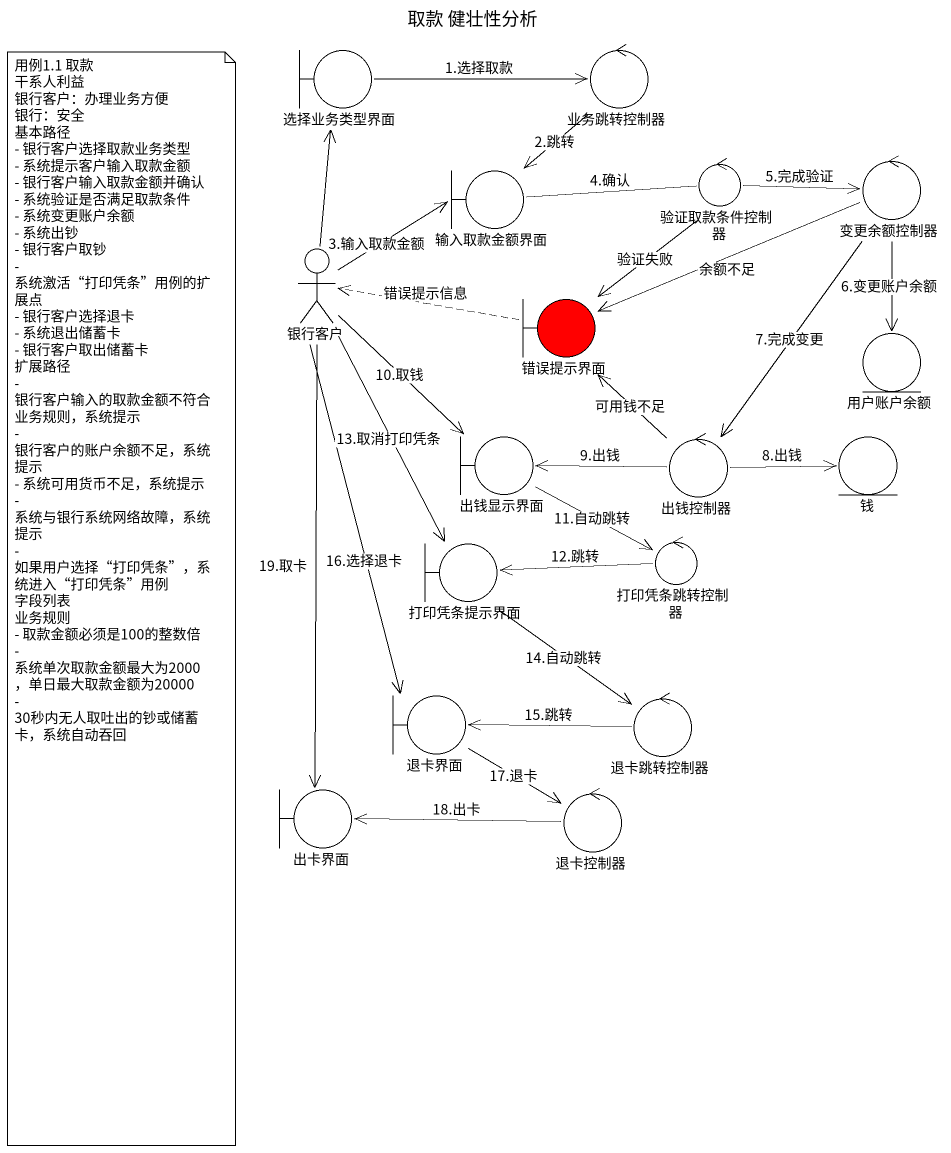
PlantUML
@startuml
title 取款 健壮性分析
boundary 选择业务类型界面
control 业务跳转控制器
control 验证取款条件控制器
control 变更余额控制器
boundary 输入取款金额界面
actor 银行客户
boundary 错误提示界面 #FF0000
entity 用户账户余额
boundary 出钱显示界面
control 出钱控制器
entity 钱
boundary 打印凭条提示界面
control 打印凭条跳转控制器
boundary 退卡界面
control 退卡跳转控制器
boundary 出卡界面
control 退卡控制器
选择业务类型界面 -right-> 业务跳转控制器 : 1.选择取款
业务跳转控制器 --> 输入取款金额界面 : 2.跳转
验证取款条件控制器 -right-> 变更余额控制器 : 5.完成验证
验证取款条件控制器 --> 错误提示界面 : 验证失败
变更余额控制器 -left-> 错误提示界面 : 余额不足
变更余额控制器 --> 用户账户余额 : 6.变更账户余额
变更余额控制器 --> 出钱控制器 : 7.完成变更
输入取款金额界面 -right- 验证取款条件控制器 : 4.确认
银行客户 -up-> 选择业务类型界面
银行客户 -right-> 输入取款金额界面 : 3.输入取款金额
银行客户 --> 出钱显示界面 : 10.取钱
银行客户 --> 打印凭条提示界面 : 13.取消打印凭条
银行客户 --> 退卡界面 : 16.选择退卡
银行客户 --> 出卡界面 : 19.取卡
错误提示界面 .left.> 银行客户 : 错误提示信息
出钱显示界面 --> 打印凭条跳转控制器 : 11.自动跳转
出钱控制器 -up-> 错误提示界面 : 可用钱不足
出钱控制器 -left-> 出钱显示界面 : 9.出钱
出钱控制器 -right-> 钱 : 8.出钱
打印凭条提示界面 --> 退卡跳转控制器 : 14.自动跳转
打印凭条跳转控制器 -left-> 打印凭条提示界面 : 12.跳转
退卡界面 --> 退卡控制器 : 17.退卡
退卡跳转控制器 -left-> 退卡界面 : 15.跳转
退卡控制器 -left-> 出卡界面 : 18.出卡
note as N1
  用例1.1 取款
  干系人利益
  银行客户：办理业务方便
  银行：安全
  基本路径
  - 银行客户选择取款业务类型
  - 系统提示客户输入取款金额
  - 银行客户输入取款金额并确认
  - 系统验证是否满足取款条件
  - 系统变更账户余额
  - 系统出钞
  - 银行客户取钞
  - 系统激活“打印凭条”用例的扩展点
  - 银行客户选择退卡
  - 系统退出储蓄卡
  - 银行客户取出储蓄卡
  扩展路径
  - 银行客户输入的取款金额不符合业务规则，系统提示
  - 银行客户的账户余额不足，系统提示
  - 系统可用货币不足，系统提示
  - 系统与银行系统网络故障，系统提示
  - 如果用户选择“打印凭条”，系统进入“打印凭条”用例
  字段列表
  业务规则
  - 取款金额必须是100的整数倍
  - 系统单次取款金额最大为2000，单日最大取款金额为20000
  - 30秒内无人取吐出的钞或储蓄卡，系统自动吞回
end note
@enduml
